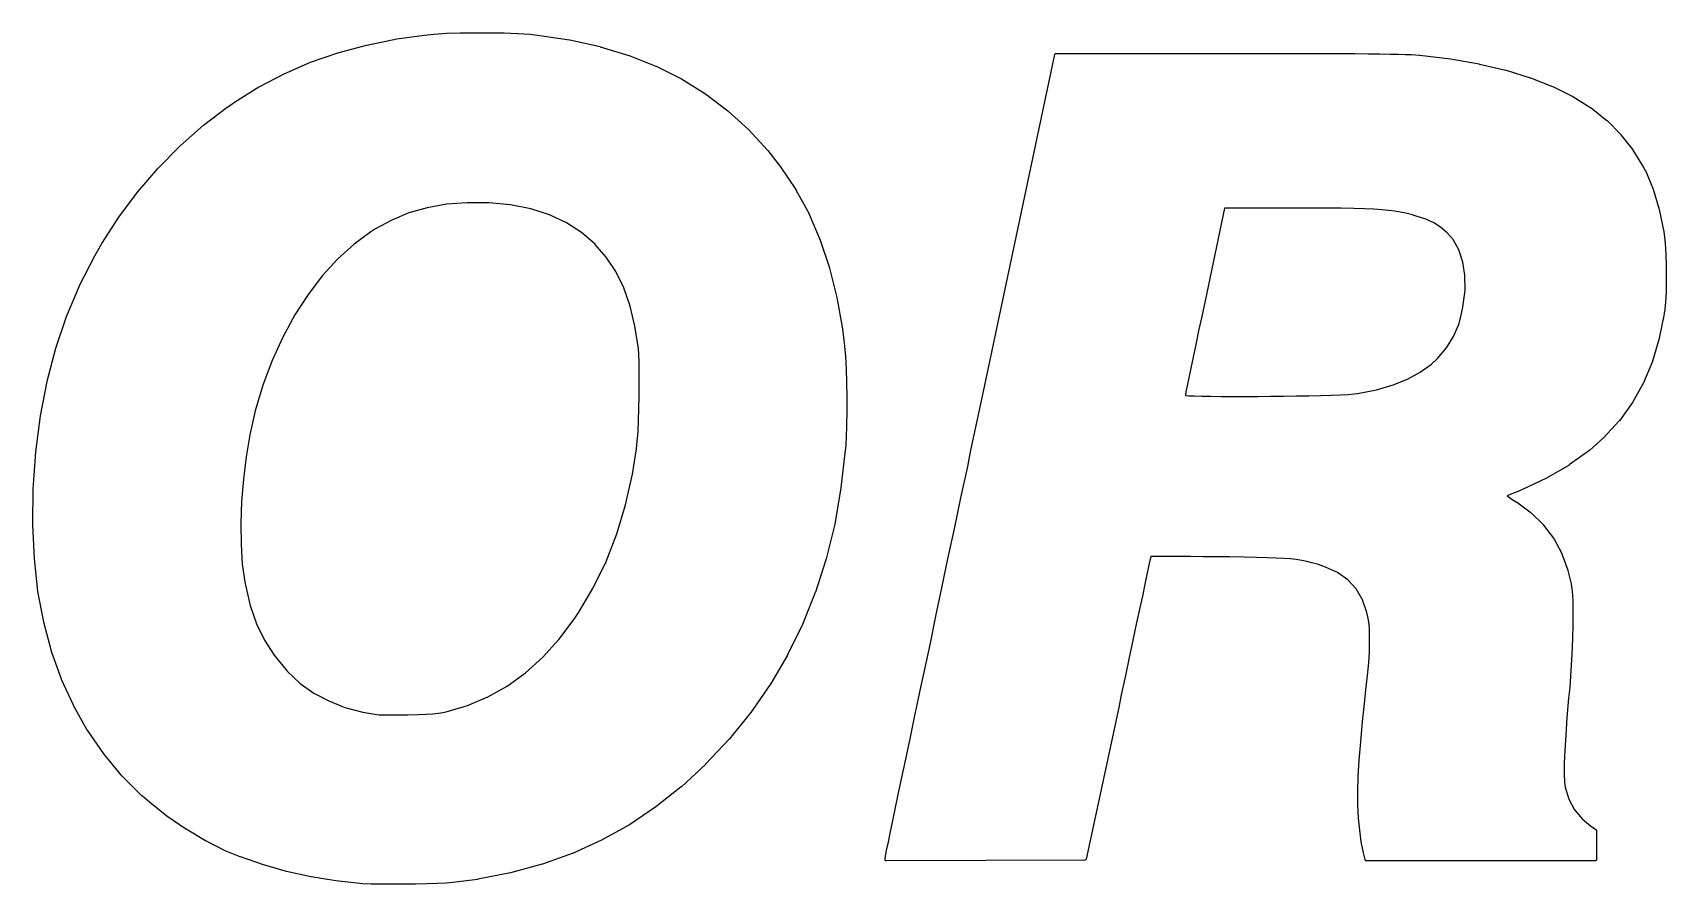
# Model space of a CAD drawing. Extents: x 107.7 to 189.7, y -115.4 to -83.3.
# Drawn here: x 165.52 to 170.81, y -114.18 to -111.42 of the extents above; entities that cross this region are included whole.
import ezdxf

# ---------------------------------------------------------------- set-up
doc = ezdxf.new("R2010")
doc.units = 0
doc.layers.add('BLACK', color=7, linetype='CONTINUOUS')

msp = doc.modelspace()

# ---------------------------------------------------------------- linework, layer by layer
at = {"layer": 'BLACK', "linetype": 'CONTINUOUS'}
for p, q in [((166.605, -111.465), (166.703, -111.445)), ((166.703, -111.445), (166.791, -111.433)), ((166.703, -111.445), (166.703, -111.445)), ((166.703, -111.445), (166.703, -111.445)), ((166.703, -111.445), (166.703, -111.445)), ((166.791, -111.433), (166.824, -111.43)), ((166.791, -111.433), (166.791, -111.433)), ((166.791, -111.433), (166.791, -111.433)), ((166.791, -111.433), (166.791, -111.433)), ((166.824, -111.43), (166.864, -111.427)), ((166.824, -111.43), (166.824, -111.43)), ((166.824, -111.43), (166.824, -111.43)), ((166.824, -111.43), (166.824, -111.43)), ((166.864, -111.427), (166.908, -111.426)), ((166.864, -111.427), (166.864, -111.427)), ((166.864, -111.427), (166.864, -111.427)), ((166.864, -111.427), (166.864, -111.427)), ((166.908, -111.426), (166.955, -111.425)), ((166.908, -111.426), (166.908, -111.426)), ((166.908, -111.426), (166.908, -111.426)), ((166.908, -111.426), (166.908, -111.426)), ((166.955, -111.425), (166.956, -111.425)), ((166.956, -111.425), (166.956, -111.425)), ((166.956, -111.425), (166.956, -111.425)), ((166.956, -111.425), (167.003, -111.425)), ((167.003, -111.425), (167.004, -111.425)), ((167.004, -111.425), (167.004, -111.425)), ((167.004, -111.425), (167.004, -111.425)), ((167.004, -111.425), (167.05, -111.426)), ((167.05, -111.426), (167.05, -111.426)), ((167.05, -111.426), (167.05, -111.426)), ((167.05, -111.426), (167.05, -111.426)), ((167.05, -111.426), (167.094, -111.428)), ((167.094, -111.428), (167.094, -111.428)), ((167.094, -111.428), (167.094, -111.428)), ((167.094, -111.428), (167.095, -111.428)), ((167.095, -111.428), (167.134, -111.43)), ((167.134, -111.43), (167.134, -111.43)), ((167.134, -111.43), (167.134, -111.43)), ((167.134, -111.43), (167.134, -111.43)), ((167.134, -111.43), (167.158, -111.433)), ((167.158, -111.433), (167.158, -111.433)), ((167.158, -111.433), (167.158, -111.433)), ((167.158, -111.433), (167.158, -111.433)), ((167.158, -111.433), (167.262, -111.448)), ((167.262, -111.448), (167.262, -111.448)), ((167.262, -111.448), (167.262, -111.448)), ((167.262, -111.448), (167.263, -111.448)), ((167.263, -111.448), (167.361, -111.47)), ((166.423, -111.521), (166.511, -111.49)), ((166.511, -111.49), (166.511, -111.49)), ((166.511, -111.49), (166.511, -111.49)), ((166.511, -111.49), (166.512, -111.49)), ((166.512, -111.49), (166.604, -111.465)), ((166.604, -111.465), (166.604, -111.465)), ((166.604, -111.465), (166.605, -111.465)), ((166.605, -111.465), (166.605, -111.465)), ((167.361, -111.47), (167.361, -111.47)), ((167.361, -111.47), (167.361, -111.471)), ((167.361, -111.471), (167.361, -111.471)), ((167.361, -111.471), (167.454, -111.499)), ((167.454, -111.499), (167.455, -111.499)), ((167.455, -111.499), (167.455, -111.499)), ((167.455, -111.499), (167.455, -111.499)), ((167.455, -111.499), (167.542, -111.534)), ((168.6, -112.603), (168.834, -111.496)), ((168.834, -111.495), (168.835, -111.494)), ((168.834, -111.496), (168.834, -111.495)), ((168.834, -111.495), (168.834, -111.495)), ((168.834, -111.495), (168.834, -111.495)), ((168.834, -111.495), (168.834, -111.495)), ((168.834, -111.496), (168.834, -111.496)), ((168.834, -111.496), (168.834, -111.496)), ((168.834, -111.496), (168.834, -111.496)), ((168.834, -111.496), (168.834, -111.496)), ((168.834, -111.496), (168.834, -111.496)), ((168.835, -111.494), (168.836, -111.493)), ((168.835, -111.494), (168.835, -111.494)), ((168.835, -111.494), (168.835, -111.494)), ((168.835, -111.494), (168.835, -111.494)), ((168.835, -111.494), (168.835, -111.494)), ((168.836, -111.493), (168.836, -111.493)), ((168.836, -111.493), (168.836, -111.493)), ((168.836, -111.493), (168.836, -111.493)), ((168.836, -111.493), (168.837, -111.493)), ((168.837, -111.493), (168.837, -111.493)), ((168.837, -111.493), (168.837, -111.493)), ((168.837, -111.493), (168.837, -111.493)), ((168.837, -111.493), (168.838, -111.493)), ((168.838, -111.493), (168.838, -111.493)), ((168.838, -111.493), (168.838, -111.493)), ((168.838, -111.493), (168.838, -111.493)), ((168.838, -111.493), (168.839, -111.493)), ((168.839, -111.493), (169.399, -111.493)), ((169.399, -111.493), (169.486, -111.493)), ((169.486, -111.493), (169.486, -111.493)), ((169.486, -111.493), (169.564, -111.493)), ((169.564, -111.493), (169.565, -111.493)), ((169.565, -111.493), (169.635, -111.493)), ((169.635, -111.493), (169.635, -111.493)), ((169.635, -111.493), (169.699, -111.493)), ((169.699, -111.493), (169.699, -111.493)), ((169.699, -111.493), (169.755, -111.493)), ((169.755, -111.493), (169.756, -111.493)), ((169.756, -111.493), (169.805, -111.493)), ((169.805, -111.493), (169.806, -111.493)), ((169.806, -111.493), (169.849, -111.494)), ((169.849, -111.494), (169.849, -111.494)), ((169.849, -111.494), (169.887, -111.494)), ((169.887, -111.494), (169.887, -111.494)), ((169.887, -111.494), (169.92, -111.495)), ((169.92, -111.495), (169.92, -111.495)), ((169.92, -111.495), (169.92, -111.495)), ((169.92, -111.495), (169.947, -111.495)), ((169.947, -111.495), (169.947, -111.495)), ((169.947, -111.495), (169.947, -111.495)), ((169.947, -111.495), (169.97, -111.496)), ((169.97, -111.496), (169.97, -111.496)), ((169.97, -111.496), (169.97, -111.496)), ((169.97, -111.496), (169.989, -111.496)), ((169.989, -111.496), (169.989, -111.496)), ((169.989, -111.496), (169.989, -111.496)), ((169.989, -111.496), (170.003, -111.497)), ((170.003, -111.497), (170.003, -111.497)), ((170.003, -111.497), (170.003, -111.497)), ((170.003, -111.497), (170.003, -111.497)), ((170.003, -111.497), (170.014, -111.498)), ((170.014, -111.498), (170.014, -111.498)), ((170.014, -111.498), (170.014, -111.498)), ((170.014, -111.498), (170.014, -111.498)), ((170.014, -111.498), (170.015, -111.498)), ((170.015, -111.498), (170.015, -111.498)), ((170.015, -111.498), (170.015, -111.498)), ((170.015, -111.498), (170.016, -111.498)), ((170.016, -111.498), (170.116, -111.51)), ((166.338, -111.558), (166.423, -111.521)), ((166.423, -111.521), (166.423, -111.521)), ((166.423, -111.521), (166.423, -111.521)), ((166.423, -111.521), (166.423, -111.521)), ((167.542, -111.534), (167.543, -111.534)), ((167.543, -111.534), (167.543, -111.534)), ((167.543, -111.534), (167.543, -111.534)), ((167.543, -111.534), (167.625, -111.575)), ((170.116, -111.51), (170.116, -111.51)), ((170.116, -111.51), (170.116, -111.51)), ((170.116, -111.51), (170.116, -111.51)), ((170.116, -111.51), (170.209, -111.526)), ((170.209, -111.526), (170.209, -111.527)), ((170.209, -111.527), (170.209, -111.527)), ((170.209, -111.527), (170.21, -111.527)), ((170.21, -111.527), (170.295, -111.547)), ((170.295, -111.547), (170.295, -111.547)), ((170.295, -111.547), (170.296, -111.547)), ((170.296, -111.547), (170.296, -111.547)), ((170.296, -111.547), (170.374, -111.571)), ((166.177, -111.65), (166.256, -111.601)), ((166.256, -111.601), (166.256, -111.601)), ((166.256, -111.601), (166.256, -111.601)), ((166.256, -111.601), (166.257, -111.601)), ((166.257, -111.601), (166.338, -111.558)), ((166.338, -111.558), (166.338, -111.558)), ((166.338, -111.558), (166.338, -111.558)), ((166.338, -111.558), (166.338, -111.558)), ((167.625, -111.575), (167.625, -111.575)), ((167.625, -111.575), (167.625, -111.575)), ((167.625, -111.575), (167.625, -111.575)), ((167.625, -111.575), (167.703, -111.623)), ((170.374, -111.571), (170.374, -111.571)), ((170.374, -111.571), (170.375, -111.571)), ((170.375, -111.571), (170.375, -111.571)), ((170.375, -111.571), (170.446, -111.599)), ((170.446, -111.599), (170.446, -111.599)), ((170.446, -111.599), (170.447, -111.599)), ((170.447, -111.599), (170.447, -111.599)), ((170.447, -111.599), (170.512, -111.632)), ((166.154, -111.666), (166.177, -111.65)), ((166.177, -111.65), (166.177, -111.65)), ((166.177, -111.65), (166.177, -111.65)), ((166.177, -111.65), (166.177, -111.65)), ((167.703, -111.623), (167.703, -111.623)), ((167.703, -111.623), (167.703, -111.623)), ((167.703, -111.623), (167.703, -111.623)), ((167.703, -111.623), (167.775, -111.678)), ((170.512, -111.632), (170.512, -111.632)), ((170.512, -111.632), (170.512, -111.632)), ((170.512, -111.632), (170.512, -111.632)), ((170.512, -111.632), (170.57, -111.668)), ((166.076, -111.725), (166.153, -111.666)), ((166.153, -111.666), (166.153, -111.666)), ((166.153, -111.666), (166.154, -111.666)), ((166.154, -111.666), (166.154, -111.666)), ((167.775, -111.678), (167.775, -111.678)), ((167.775, -111.678), (167.775, -111.678)), ((167.775, -111.678), (167.775, -111.678)), ((167.775, -111.678), (167.842, -111.739)), ((170.57, -111.668), (170.57, -111.668)), ((170.57, -111.668), (170.57, -111.668)), ((170.57, -111.668), (170.571, -111.669)), ((170.571, -111.669), (170.622, -111.709)), ((170.622, -111.709), (170.622, -111.71)), ((170.622, -111.71), (170.622, -111.71)), ((170.622, -111.71), (170.623, -111.71)), ((170.623, -111.71), (170.668, -111.755)), ((166.001, -111.792), (166.076, -111.725)), ((166.076, -111.725), (166.076, -111.725)), ((166.076, -111.725), (166.076, -111.725)), ((166.076, -111.725), (166.076, -111.725)), ((167.842, -111.739), (167.842, -111.739)), ((167.842, -111.739), (167.842, -111.739)), ((167.842, -111.739), (167.842, -111.739)), ((167.842, -111.739), (167.904, -111.807)), ((170.668, -111.755), (170.668, -111.755)), ((170.668, -111.755), (170.668, -111.755)), ((170.668, -111.755), (170.668, -111.756)), ((170.668, -111.756), (170.707, -111.805)), ((165.93, -111.864), (166.001, -111.792)), ((166.001, -111.792), (166.001, -111.792)), ((166.001, -111.792), (166.001, -111.792)), ((166.001, -111.792), (166.001, -111.792)), ((167.904, -111.807), (167.904, -111.807)), ((167.904, -111.807), (167.904, -111.807)), ((167.904, -111.807), (167.904, -111.807)), ((167.904, -111.807), (167.946, -111.86)), ((170.707, -111.805), (170.707, -111.805)), ((170.707, -111.805), (170.707, -111.805)), ((170.707, -111.805), (170.707, -111.806)), ((170.707, -111.806), (170.74, -111.86)), ((165.863, -111.942), (165.929, -111.864)), ((165.929, -111.864), (165.929, -111.864)), ((165.929, -111.864), (165.93, -111.864)), ((165.93, -111.864), (165.93, -111.864)), ((167.946, -111.86), (167.946, -111.86)), ((167.946, -111.86), (167.946, -111.86)), ((167.946, -111.86), (167.946, -111.86)), ((167.946, -111.86), (167.995, -111.933)), ((170.74, -111.86), (170.74, -111.86)), ((170.74, -111.86), (170.74, -111.86)), ((170.74, -111.86), (170.74, -111.86)), ((170.74, -111.86), (170.746, -111.872)), ((170.746, -111.872), (170.747, -111.872)), ((170.747, -111.872), (170.747, -111.872)), ((170.747, -111.872), (170.747, -111.872)), ((170.747, -111.872), (170.772, -111.932)), ((165.802, -112.023), (165.863, -111.942)), ((165.863, -111.942), (165.863, -111.942)), ((165.863, -111.942), (165.863, -111.942)), ((165.863, -111.942), (165.863, -111.942)), ((166.931, -111.976), (166.863, -111.981)), ((167.001, -111.976), (166.931, -111.976)), ((167.071, -111.983), (167.001, -111.976)), ((167.995, -111.933), (167.995, -111.933)), ((167.995, -111.933), (167.995, -111.934)), ((167.995, -111.934), (167.995, -111.934)), ((167.995, -111.934), (168.038, -112.012)), ((170.772, -111.932), (170.772, -111.932)), ((170.772, -111.932), (170.772, -111.932)), ((170.772, -111.932), (170.772, -111.932)), ((170.772, -111.932), (170.792, -111.998)), ((165.747, -112.108), (165.802, -112.023)), ((165.802, -112.023), (165.802, -112.023)), ((165.802, -112.023), (165.802, -112.023)), ((165.802, -112.023), (165.802, -112.023)), ((166.742, -112.009), (166.686, -112.032)), ((166.801, -111.992), (166.742, -112.009)), ((166.863, -111.981), (166.801, -111.992)), ((167.137, -111.996), (167.071, -111.983)), ((167.197, -112.015), (167.137, -111.996)), ((167.252, -112.041), (167.197, -112.015)), ((168.038, -112.012), (168.038, -112.012)), ((168.038, -112.012), (168.038, -112.013)), ((168.038, -112.013), (168.038, -112.013)), ((168.038, -112.013), (168.074, -112.097)), ((169.384, -111.994), (169.321, -112.294)), ((169.623, -111.994), (169.384, -111.994)), ((169.623, -111.994), (169.623, -111.994)), ((169.662, -111.994), (169.623, -111.994)), ((169.716, -111.994), (169.662, -111.994)), ((169.662, -111.994), (169.662, -111.994)), ((169.762, -111.994), (169.716, -111.994)), ((169.716, -111.994), (169.716, -111.994)), ((169.803, -111.995), (169.762, -111.994)), ((169.762, -111.994), (169.762, -111.994)), ((169.837, -111.996), (169.803, -111.995)), ((169.867, -111.997), (169.837, -111.996)), ((169.893, -111.999), (169.867, -111.997)), ((169.915, -112.001), (169.893, -111.999)), ((169.935, -112.003), (169.915, -112.001)), ((169.953, -112.006), (169.935, -112.003)), ((169.971, -112.01), (169.953, -112.006)), ((169.988, -112.014), (169.971, -112.01)), ((170.005, -112.019), (169.988, -112.014)), ((170.036, -112.029), (170.005, -112.019)), ((170.062, -112.041), (170.036, -112.029)), ((170.792, -111.998), (170.792, -111.998)), ((170.792, -111.998), (170.792, -111.998)), ((170.792, -111.998), (170.792, -111.998)), ((170.792, -111.998), (170.807, -112.07)), ((166.618, -112.07), (166.564, -112.11)), ((166.631, -112.062), (166.618, -112.07)), ((166.686, -112.032), (166.631, -112.062)), ((167.301, -112.072), (167.252, -112.041)), ((167.345, -112.11), (167.301, -112.072)), ((170.084, -112.055), (170.062, -112.041)), ((170.105, -112.073), (170.084, -112.055)), ((170.124, -112.095), (170.105, -112.073)), ((170.807, -112.07), (170.807, -112.07)), ((170.807, -112.07), (170.807, -112.07)), ((170.807, -112.07), (170.807, -112.07)), ((170.807, -112.07), (170.808, -112.078)), ((170.808, -112.078), (170.808, -112.078)), ((170.808, -112.078), (170.808, -112.078)), ((170.808, -112.078), (170.808, -112.078)), ((170.808, -112.078), (170.811, -112.107)), ((165.724, -112.148), (165.747, -112.108)), ((165.747, -112.108), (165.747, -112.108)), ((165.747, -112.108), (165.747, -112.108)), ((165.747, -112.108), (165.747, -112.108)), ((166.564, -112.11), (166.511, -112.158)), ((167.345, -112.111), (167.345, -112.11)), ((167.381, -112.152), (167.345, -112.111)), ((168.074, -112.097), (168.074, -112.097)), ((168.074, -112.097), (168.074, -112.097)), ((168.074, -112.097), (168.074, -112.097)), ((168.074, -112.097), (168.104, -112.187)), ((170.143, -112.129), (170.124, -112.095)), ((170.156, -112.168), (170.143, -112.129)), ((170.811, -112.107), (170.811, -112.107)), ((170.811, -112.107), (170.811, -112.107)), ((170.811, -112.107), (170.811, -112.108)), ((170.811, -112.108), (170.813, -112.143)), ((165.675, -112.244), (165.724, -112.148)), ((165.724, -112.148), (165.724, -112.148)), ((165.724, -112.148), (165.724, -112.148)), ((165.724, -112.148), (165.724, -112.148)), ((166.511, -112.158), (166.462, -112.212)), ((167.412, -112.199), (167.381, -112.152)), ((168.104, -112.187), (168.104, -112.187)), ((168.104, -112.187), (168.104, -112.188)), ((168.104, -112.188), (168.104, -112.188)), ((168.104, -112.188), (168.128, -112.283)), ((170.162, -112.211), (170.156, -112.168)), ((170.813, -112.143), (170.813, -112.143)), ((170.813, -112.143), (170.813, -112.143)), ((170.813, -112.143), (170.813, -112.143)), ((170.813, -112.143), (170.814, -112.182)), ((170.814, -112.182), (170.814, -112.182)), ((170.814, -112.182), (170.814, -112.182)), ((170.814, -112.182), (170.814, -112.182)), ((170.814, -112.182), (170.815, -112.223)), ((166.462, -112.212), (166.415, -112.273)), ((167.438, -112.252), (167.412, -112.199)), ((170.163, -112.259), (170.162, -112.211)), ((170.815, -112.223), (170.814, -112.262)), ((170.815, -112.223), (170.815, -112.223)), ((170.815, -112.223), (170.815, -112.223)), ((170.815, -112.223), (170.815, -112.223)), ((165.633, -112.344), (165.675, -112.245)), ((165.675, -112.245), (165.675, -112.244)), ((165.675, -112.244), (165.675, -112.244)), ((165.675, -112.244), (165.675, -112.244)), ((166.415, -112.273), (166.372, -112.339)), ((167.458, -112.311), (167.438, -112.252)), ((168.128, -112.283), (168.128, -112.283)), ((168.128, -112.283), (168.128, -112.283)), ((168.128, -112.283), (168.128, -112.283)), ((168.128, -112.283), (168.146, -112.384)), ((169.321, -112.294), (169.31, -112.344)), ((169.321, -112.294), (169.321, -112.294)), ((170.155, -112.321), (170.162, -112.268)), ((170.162, -112.268), (170.163, -112.259)), ((170.814, -112.263), (170.812, -112.299)), ((170.814, -112.262), (170.814, -112.262)), ((170.814, -112.262), (170.814, -112.263)), ((170.814, -112.263), (170.814, -112.263)), ((165.598, -112.447), (165.633, -112.344)), ((165.633, -112.344), (165.633, -112.344)), ((165.633, -112.344), (165.633, -112.344)), ((165.633, -112.344), (165.633, -112.344)), ((166.372, -112.339), (166.333, -112.411)), ((167.474, -112.376), (167.458, -112.311)), ((169.31, -112.344), (169.3, -112.391)), ((169.31, -112.344), (169.31, -112.344)), ((170.144, -112.367), (170.155, -112.321)), ((170.808, -112.336), (170.792, -112.415)), ((170.809, -112.33), (170.808, -112.33)), ((170.808, -112.33), (170.808, -112.33)), ((170.808, -112.33), (170.808, -112.33)), ((170.808, -112.33), (170.808, -112.336)), ((170.808, -112.336), (170.808, -112.336)), ((170.808, -112.336), (170.808, -112.336)), ((170.808, -112.336), (170.808, -112.336)), ((170.812, -112.299), (170.809, -112.33)), ((170.812, -112.299), (170.812, -112.299)), ((170.812, -112.299), (170.812, -112.299)), ((170.812, -112.299), (170.812, -112.299)), ((167.485, -112.448), (167.474, -112.376)), ((168.146, -112.384), (168.146, -112.384)), ((168.146, -112.384), (168.146, -112.384)), ((168.146, -112.384), (168.146, -112.384)), ((168.146, -112.384), (168.153, -112.441)), ((169.3, -112.391), (169.291, -112.435)), ((169.3, -112.391), (169.3, -112.391)), ((170.126, -112.409), (170.144, -112.367)), ((165.57, -112.554), (165.598, -112.447)), ((165.598, -112.447), (165.598, -112.447)), ((165.598, -112.447), (165.598, -112.447)), ((165.598, -112.447), (165.598, -112.447)), ((166.333, -112.411), (166.299, -112.487)), ((167.487, -112.466), (167.485, -112.448)), ((168.153, -112.441), (168.153, -112.441)), ((168.153, -112.441), (168.153, -112.441)), ((168.153, -112.441), (168.153, -112.441)), ((168.153, -112.441), (168.156, -112.474)), ((169.291, -112.435), (169.282, -112.476)), ((169.291, -112.435), (169.291, -112.435)), ((170.074, -112.481), (170.103, -112.446)), ((170.103, -112.446), (170.126, -112.409)), ((170.792, -112.416), (170.77, -112.489)), ((170.792, -112.415), (170.792, -112.415)), ((170.792, -112.415), (170.792, -112.415)), ((170.792, -112.415), (170.792, -112.416)), ((166.299, -112.487), (166.269, -112.567)), ((167.488, -112.494), (167.487, -112.466)), ((167.488, -112.527), (167.488, -112.494)), ((168.156, -112.474), (168.156, -112.474)), ((168.156, -112.474), (168.156, -112.474)), ((168.156, -112.474), (168.156, -112.475)), ((168.156, -112.475), (168.158, -112.514)), ((169.282, -112.476), (169.275, -112.512)), ((169.282, -112.476), (169.282, -112.476)), ((170.018, -112.525), (170.054, -112.499)), ((170.054, -112.499), (170.074, -112.481)), ((170.77, -112.49), (170.741, -112.559)), ((170.77, -112.489), (170.77, -112.49)), ((170.77, -112.49), (170.77, -112.49)), ((170.77, -112.49), (170.77, -112.49)), ((165.548, -112.666), (165.57, -112.555)), ((165.57, -112.555), (165.57, -112.554)), ((165.57, -112.555), (165.57, -112.555)), ((165.57, -112.555), (165.57, -112.555)), ((167.488, -112.564), (167.488, -112.527)), ((168.158, -112.514), (168.158, -112.514)), ((168.158, -112.514), (168.158, -112.514)), ((168.158, -112.514), (168.158, -112.514)), ((168.158, -112.514), (168.159, -112.558)), ((168.159, -112.558), (168.159, -112.558)), ((168.159, -112.558), (168.159, -112.558)), ((168.159, -112.558), (168.16, -112.605)), ((169.268, -112.543), (169.263, -112.569)), ((169.275, -112.512), (169.268, -112.543)), ((169.268, -112.543), (169.268, -112.543)), ((169.268, -112.543), (169.268, -112.543)), ((169.275, -112.512), (169.275, -112.512)), ((169.93, -112.566), (169.977, -112.548)), ((169.977, -112.548), (170.018, -112.525)), ((170.741, -112.559), (170.705, -112.623)), ((170.741, -112.559), (170.741, -112.559)), ((170.741, -112.559), (170.741, -112.559)), ((170.741, -112.559), (170.741, -112.559)), ((166.269, -112.567), (166.244, -112.65)), ((167.487, -112.643), (167.488, -112.604)), ((167.488, -112.604), (167.488, -112.564)), ((167.488, -112.564), (167.488, -112.564)), ((168.16, -112.605), (168.16, -112.605)), ((168.16, -112.605), (168.16, -112.605)), ((168.16, -112.605), (168.16, -112.651)), ((168.561, -112.783), (168.6, -112.603)), ((168.6, -112.603), (168.6, -112.603)), ((169.259, -112.588), (169.257, -112.6)), ((169.257, -112.6), (169.257, -112.6)), ((169.257, -112.6), (169.267, -112.601)), ((169.263, -112.569), (169.259, -112.588)), ((169.259, -112.588), (169.259, -112.588)), ((169.263, -112.569), (169.263, -112.569)), ((169.267, -112.601), (169.285, -112.602)), ((169.285, -112.602), (169.31, -112.603)), ((169.31, -112.603), (169.339, -112.603)), ((169.339, -112.603), (169.339, -112.603)), ((169.339, -112.603), (169.373, -112.604)), ((169.373, -112.604), (169.373, -112.604)), ((169.373, -112.604), (169.41, -112.604)), ((169.41, -112.604), (169.45, -112.604)), ((169.45, -112.604), (169.491, -112.604)), ((169.491, -112.604), (169.533, -112.603)), ((169.491, -112.604), (169.491, -112.604)), ((169.533, -112.603), (169.533, -112.603)), ((169.533, -112.603), (169.576, -112.603)), ((169.576, -112.603), (169.617, -112.602)), ((169.576, -112.603), (169.576, -112.603)), ((169.617, -112.602), (169.657, -112.601)), ((169.617, -112.602), (169.617, -112.602)), ((169.657, -112.601), (169.695, -112.6)), ((169.657, -112.601), (169.657, -112.601)), ((169.695, -112.6), (169.729, -112.599)), ((169.695, -112.6), (169.695, -112.6)), ((169.729, -112.599), (169.759, -112.598)), ((169.729, -112.599), (169.729, -112.599)), ((169.759, -112.598), (169.784, -112.597)), ((169.784, -112.597), (169.803, -112.595)), ((169.803, -112.595), (169.815, -112.594)), ((169.815, -112.594), (169.876, -112.582)), ((169.876, -112.582), (169.93, -112.566)), ((165.533, -112.783), (165.548, -112.666)), ((165.548, -112.666), (165.548, -112.666)), ((165.548, -112.666), (165.548, -112.666)), ((165.548, -112.666), (165.548, -112.666)), ((166.242, -112.66), (166.227, -112.728)), ((166.244, -112.65), (166.242, -112.66)), ((167.485, -112.682), (167.487, -112.643)), ((167.487, -112.643), (167.487, -112.643)), ((168.16, -112.652), (168.159, -112.697)), ((168.16, -112.651), (168.16, -112.652)), ((168.16, -112.652), (168.16, -112.652)), ((170.705, -112.623), (170.663, -112.682)), ((170.705, -112.623), (170.705, -112.623)), ((170.705, -112.623), (170.705, -112.623)), ((170.705, -112.623), (170.705, -112.623)), ((167.481, -112.748), (167.484, -112.717)), ((167.484, -112.717), (167.485, -112.682)), ((167.485, -112.682), (167.485, -112.682)), ((168.159, -112.697), (168.158, -112.738)), ((168.159, -112.697), (168.159, -112.697)), ((168.159, -112.697), (168.159, -112.697)), ((168.159, -112.697), (168.159, -112.697)), ((170.662, -112.682), (170.613, -112.736)), ((170.663, -112.682), (170.662, -112.682)), ((170.662, -112.682), (170.662, -112.682)), ((170.663, -112.682), (170.663, -112.682)), ((166.227, -112.728), (166.215, -112.799)), ((167.479, -112.773), (167.481, -112.748)), ((168.158, -112.738), (168.156, -112.774)), ((168.158, -112.738), (168.158, -112.738)), ((168.158, -112.738), (168.158, -112.738)), ((168.158, -112.738), (168.158, -112.738)), ((170.613, -112.736), (170.567, -112.777)), ((170.613, -112.736), (170.613, -112.736)), ((170.613, -112.736), (170.613, -112.736)), ((170.613, -112.736), (170.613, -112.736)), ((165.525, -112.904), (165.533, -112.783)), ((165.533, -112.783), (165.533, -112.783)), ((165.533, -112.783), (165.533, -112.783)), ((165.533, -112.783), (165.533, -112.783)), ((166.215, -112.799), (166.206, -112.871)), ((167.466, -112.855), (167.479, -112.773)), ((168.155, -112.777), (168.141, -112.899)), ((168.156, -112.774), (168.155, -112.776)), ((168.155, -112.776), (168.155, -112.776)), ((168.155, -112.776), (168.155, -112.777)), ((168.155, -112.777), (168.155, -112.777)), ((168.156, -112.774), (168.156, -112.774)), ((168.156, -112.774), (168.156, -112.774)), ((168.156, -112.774), (168.156, -112.774)), ((168.552, -112.83), (168.561, -112.783)), ((170.567, -112.777), (170.5, -112.825)), ((170.5, -112.825), (170.5, -112.825)), ((170.5, -112.825), (170.5, -112.825)), ((170.5, -112.825), (170.5, -112.826)), ((170.567, -112.777), (170.567, -112.777)), ((170.567, -112.777), (170.567, -112.777)), ((170.567, -112.777), (170.567, -112.777)), ((166.206, -112.871), (166.2, -112.944)), ((167.443, -112.955), (167.466, -112.855)), ((168.53, -112.932), (168.552, -112.83)), ((168.552, -112.83), (168.552, -112.83)), ((170.427, -112.868), (170.349, -112.905)), ((170.5, -112.826), (170.427, -112.868)), ((170.427, -112.868), (170.427, -112.868)), ((170.427, -112.868), (170.427, -112.868)), ((170.427, -112.868), (170.427, -112.868)), ((165.524, -113.015), (165.525, -112.904)), ((165.525, -112.904), (165.525, -112.904)), ((165.525, -112.904), (165.525, -112.904)), ((165.525, -112.904), (165.525, -112.904)), ((168.141, -112.899), (168.121, -113.017)), ((168.141, -112.899), (168.141, -112.899)), ((168.141, -112.899), (168.141, -112.899)), ((168.141, -112.899), (168.141, -112.899)), ((170.302, -112.924), (170.299, -112.925)), ((170.299, -112.925), (170.303, -112.928)), ((170.315, -112.919), (170.302, -112.924)), ((170.303, -112.928), (170.316, -112.937)), ((170.332, -112.912), (170.315, -112.919)), ((170.315, -112.919), (170.315, -112.919)), ((170.315, -112.919), (170.315, -112.919)), ((170.349, -112.905), (170.332, -112.912)), ((170.332, -112.912), (170.332, -112.912)), ((170.349, -112.905), (170.349, -112.905)), ((170.349, -112.905), (170.349, -112.905)), ((170.349, -112.905), (170.349, -112.905)), ((166.2, -112.944), (166.197, -113.015)), ((167.415, -113.049), (167.443, -112.955)), ((168.509, -113.032), (168.53, -112.932)), ((168.53, -112.932), (168.53, -112.932)), ((170.316, -112.937), (170.329, -112.945)), ((170.329, -112.945), (170.329, -112.945)), ((170.329, -112.945), (170.329, -112.945)), ((170.329, -112.945), (170.33, -112.945)), ((170.33, -112.945), (170.377, -112.98)), ((170.377, -112.98), (170.377, -112.98)), ((170.377, -112.98), (170.377, -112.98)), ((170.377, -112.98), (170.377, -112.98)), ((170.377, -112.98), (170.417, -113.019)), ((165.523, -113.019), (165.524, -113.015)), ((165.529, -113.129), (165.523, -113.019)), ((165.523, -113.019), (165.523, -113.019)), ((165.523, -113.019), (165.524, -113.019)), ((165.524, -113.019), (165.523, -113.019)), ((165.524, -113.015), (165.524, -113.015)), ((165.524, -113.015), (165.524, -113.015)), ((166.197, -113.015), (166.198, -113.083)), ((168.121, -113.017), (168.093, -113.13)), ((168.121, -113.017), (168.121, -113.017)), ((168.121, -113.017), (168.121, -113.017)), ((168.121, -113.017), (168.121, -113.017)), ((168.488, -113.129), (168.509, -113.032)), ((168.509, -113.032), (168.509, -113.032)), ((170.417, -113.019), (170.417, -113.019)), ((170.417, -113.019), (170.417, -113.02)), ((170.417, -113.02), (170.417, -113.02)), ((170.417, -113.02), (170.45, -113.063)), ((166.198, -113.083), (166.202, -113.147)), ((167.381, -113.138), (167.415, -113.049)), ((170.45, -113.063), (170.45, -113.063)), ((170.45, -113.063), (170.45, -113.064)), ((170.45, -113.064), (170.451, -113.064)), ((170.451, -113.064), (170.476, -113.112)), ((165.54, -113.234), (165.529, -113.129)), ((165.529, -113.129), (165.529, -113.129)), ((165.529, -113.129), (165.529, -113.129)), ((165.529, -113.129), (165.529, -113.129)), ((167.339, -113.223), (167.381, -113.138)), ((168.093, -113.13), (168.059, -113.238)), ((168.093, -113.13), (168.093, -113.13)), ((168.093, -113.13), (168.093, -113.13)), ((168.093, -113.13), (168.093, -113.13)), ((168.468, -113.224), (168.488, -113.129)), ((168.488, -113.129), (168.488, -113.129)), ((169.142, -113.135), (169.138, -113.154)), ((169.145, -113.123), (169.142, -113.135)), ((169.142, -113.135), (169.142, -113.135)), ((169.142, -113.135), (169.142, -113.135)), ((169.147, -113.122), (169.145, -113.122)), ((169.145, -113.122), (169.145, -113.123)), ((169.145, -113.123), (169.145, -113.123)), ((169.161, -113.122), (169.147, -113.122)), ((169.181, -113.122), (169.161, -113.122)), ((169.161, -113.122), (169.161, -113.122)), ((169.208, -113.122), (169.181, -113.122)), ((169.239, -113.122), (169.208, -113.122)), ((169.208, -113.122), (169.208, -113.122)), ((169.275, -113.122), (169.239, -113.122)), ((169.239, -113.122), (169.239, -113.122)), ((169.314, -113.123), (169.275, -113.122)), ((169.275, -113.122), (169.275, -113.122)), ((169.356, -113.123), (169.314, -113.123)), ((169.314, -113.123), (169.314, -113.123)), ((169.4, -113.123), (169.356, -113.123)), ((169.356, -113.123), (169.356, -113.123)), ((169.447, -113.124), (169.4, -113.123)), ((169.4, -113.123), (169.4, -113.123)), ((169.487, -113.125), (169.447, -113.124)), ((169.447, -113.124), (169.447, -113.124)), ((169.522, -113.126), (169.487, -113.125)), ((169.551, -113.127), (169.522, -113.126)), ((169.576, -113.128), (169.551, -113.127)), ((169.597, -113.13), (169.576, -113.128)), ((169.616, -113.132), (169.597, -113.13)), ((169.634, -113.135), (169.616, -113.132)), ((169.65, -113.138), (169.634, -113.135)), ((169.667, -113.143), (169.65, -113.138)), ((170.476, -113.112), (170.477, -113.112)), ((170.477, -113.112), (170.477, -113.112)), ((170.477, -113.112), (170.477, -113.113)), ((170.477, -113.113), (170.496, -113.166)), ((166.202, -113.147), (166.21, -113.204)), ((169.132, -113.18), (169.126, -113.212)), ((169.138, -113.154), (169.132, -113.18)), ((169.132, -113.18), (169.132, -113.18)), ((169.138, -113.154), (169.138, -113.154)), ((169.685, -113.147), (169.667, -113.143)), ((169.711, -113.156), (169.685, -113.147)), ((169.75, -113.174), (169.711, -113.156)), ((169.783, -113.198), (169.75, -113.174)), ((170.496, -113.166), (170.496, -113.166)), ((170.496, -113.166), (170.496, -113.167)), ((170.496, -113.167), (170.496, -113.167)), ((170.496, -113.167), (170.507, -113.211)), ((165.54, -113.235), (165.54, -113.234)), ((165.54, -113.234), (165.54, -113.234)), ((165.54, -113.234), (165.54, -113.234)), ((165.559, -113.334), (165.54, -113.235)), ((166.21, -113.204), (166.212, -113.215)), ((166.212, -113.215), (166.228, -113.281)), ((167.292, -113.302), (167.339, -113.223)), ((168.058, -113.239), (168.017, -113.342)), ((168.059, -113.238), (168.058, -113.239)), ((168.059, -113.238), (168.059, -113.238)), ((168.059, -113.238), (168.059, -113.238)), ((168.449, -113.315), (168.468, -113.224)), ((169.126, -113.212), (169.118, -113.25)), ((169.126, -113.212), (169.126, -113.212)), ((169.81, -113.227), (169.783, -113.198)), ((169.831, -113.262), (169.81, -113.227)), ((170.507, -113.211), (170.507, -113.211)), ((170.507, -113.211), (170.507, -113.211)), ((170.507, -113.211), (170.507, -113.212)), ((170.507, -113.212), (170.51, -113.234)), ((170.51, -113.234), (170.51, -113.234)), ((170.51, -113.234), (170.51, -113.234)), ((170.51, -113.234), (170.51, -113.234)), ((170.51, -113.234), (170.512, -113.264)), ((166.228, -113.281), (166.248, -113.34)), ((169.108, -113.293), (169.098, -113.341)), ((169.118, -113.25), (169.108, -113.293)), ((169.108, -113.293), (169.108, -113.293)), ((169.118, -113.25), (169.118, -113.25)), ((169.118, -113.25), (169.118, -113.25)), ((169.845, -113.303), (169.831, -113.262)), ((170.512, -113.264), (170.512, -113.264)), ((170.512, -113.264), (170.512, -113.264)), ((170.512, -113.264), (170.512, -113.264)), ((170.512, -113.264), (170.512, -113.3)), ((170.512, -113.3), (170.512, -113.3)), ((170.512, -113.3), (170.512, -113.3)), ((170.512, -113.3), (170.512, -113.3)), ((170.512, -113.3), (170.512, -113.342)), ((165.559, -113.335), (165.559, -113.334)), ((165.559, -113.334), (165.559, -113.334)), ((165.559, -113.334), (165.559, -113.334)), ((165.584, -113.429), (165.559, -113.335)), ((166.248, -113.34), (166.274, -113.393)), ((167.227, -113.391), (167.277, -113.325)), ((167.277, -113.325), (167.292, -113.302)), ((168.017, -113.342), (167.968, -113.441)), ((168.017, -113.342), (168.017, -113.342)), ((168.017, -113.342), (168.017, -113.342)), ((168.017, -113.342), (168.017, -113.342)), ((168.431, -113.403), (168.449, -113.315)), ((168.449, -113.315), (168.449, -113.315)), ((168.449, -113.315), (168.449, -113.315)), ((169.098, -113.341), (169.087, -113.393)), ((169.098, -113.341), (169.098, -113.341)), ((169.848, -113.317), (169.845, -113.303)), ((169.851, -113.334), (169.848, -113.317)), ((169.853, -113.354), (169.851, -113.334)), ((169.854, -113.376), (169.853, -113.354)), ((170.512, -113.342), (170.511, -113.388)), ((170.512, -113.342), (170.512, -113.342)), ((170.512, -113.342), (170.512, -113.342)), ((170.512, -113.342), (170.512, -113.342)), ((166.274, -113.393), (166.305, -113.442)), ((167.174, -113.449), (167.227, -113.391)), ((168.413, -113.487), (168.431, -113.403)), ((168.431, -113.403), (168.431, -113.403)), ((168.431, -113.403), (168.431, -113.403)), ((169.087, -113.394), (169.075, -113.449)), ((169.087, -113.393), (169.087, -113.394)), ((169.087, -113.394), (169.087, -113.394)), ((169.853, -113.431), (169.854, -113.401)), ((169.854, -113.401), (169.854, -113.376)), ((170.511, -113.388), (170.509, -113.438)), ((170.511, -113.388), (170.511, -113.388)), ((170.511, -113.388), (170.511, -113.388)), ((170.511, -113.388), (170.511, -113.388)), ((165.584, -113.43), (165.584, -113.429)), ((165.584, -113.429), (165.584, -113.429)), ((165.584, -113.429), (165.584, -113.429)), ((165.616, -113.519), (165.584, -113.43)), ((166.305, -113.442), (166.343, -113.488)), ((167.119, -113.499), (167.174, -113.449)), ((167.968, -113.442), (167.913, -113.536)), ((167.968, -113.441), (167.968, -113.441)), ((167.968, -113.441), (167.968, -113.442)), ((167.968, -113.442), (167.968, -113.442)), ((169.075, -113.449), (169.063, -113.508)), ((169.851, -113.466), (169.853, -113.431)), ((170.509, -113.438), (170.506, -113.491)), ((170.509, -113.438), (170.509, -113.438)), ((170.509, -113.438), (170.509, -113.438)), ((170.509, -113.438), (170.509, -113.438)), ((166.343, -113.488), (166.349, -113.495)), ((166.349, -113.495), (166.39, -113.533)), ((167.06, -113.542), (167.119, -113.499)), ((168.396, -113.566), (168.413, -113.487)), ((168.413, -113.487), (168.413, -113.487)), ((168.413, -113.487), (168.413, -113.487)), ((169.063, -113.508), (169.049, -113.57)), ((169.842, -113.554), (169.847, -113.507)), ((169.847, -113.507), (169.851, -113.466)), ((170.506, -113.491), (170.502, -113.546)), ((170.506, -113.491), (170.506, -113.491)), ((170.506, -113.491), (170.506, -113.491)), ((165.616, -113.52), (165.616, -113.519)), ((165.616, -113.519), (165.616, -113.519)), ((165.655, -113.604), (165.616, -113.52)), ((165.616, -113.52), (165.616, -113.52)), ((166.39, -113.533), (166.434, -113.565)), ((166.434, -113.565), (166.482, -113.59)), ((166.997, -113.577), (167.06, -113.542)), ((167.912, -113.537), (167.849, -113.627)), ((167.913, -113.536), (167.912, -113.536)), ((167.912, -113.536), (167.912, -113.537)), ((167.912, -113.537), (167.912, -113.537)), ((168.396, -113.567), (168.396, -113.566)), ((169.836, -113.609), (169.842, -113.554)), ((169.842, -113.554), (169.842, -113.554)), ((170.502, -113.546), (170.498, -113.581)), ((170.502, -113.546), (170.502, -113.546)), ((170.502, -113.546), (170.502, -113.546)), ((165.655, -113.605), (165.655, -113.604)), ((165.7, -113.685), (165.655, -113.605)), ((165.655, -113.605), (165.655, -113.605)), ((165.655, -113.605), (165.655, -113.605)), ((166.482, -113.59), (166.534, -113.611)), ((166.534, -113.611), (166.592, -113.626)), ((166.862, -113.625), (166.932, -113.605)), ((166.932, -113.605), (166.997, -113.577)), ((168.38, -113.642), (168.396, -113.567)), ((168.396, -113.567), (168.396, -113.567)), ((169.041, -113.611), (168.936, -114.102)), ((169.049, -113.57), (169.041, -113.611)), ((169.041, -113.611), (169.041, -113.611)), ((169.049, -113.57), (169.049, -113.57)), ((169.831, -113.656), (169.836, -113.609)), ((169.836, -113.609), (169.836, -113.609)), ((169.836, -113.609), (169.836, -113.609)), ((170.498, -113.581), (170.493, -113.644)), ((170.498, -113.581), (170.498, -113.581)), ((166.592, -113.626), (166.637, -113.634)), ((166.637, -113.634), (166.645, -113.635)), ((166.645, -113.635), (166.66, -113.635)), ((166.66, -113.635), (166.68, -113.635)), ((166.68, -113.635), (166.705, -113.635)), ((166.705, -113.635), (166.705, -113.635)), ((166.705, -113.635), (166.732, -113.635)), ((166.732, -113.635), (166.732, -113.635)), ((166.732, -113.635), (166.738, -113.635)), ((166.738, -113.635), (166.772, -113.634)), ((166.738, -113.635), (166.738, -113.635)), ((166.772, -113.634), (166.798, -113.633)), ((166.798, -113.633), (166.819, -113.632)), ((166.819, -113.632), (166.837, -113.63)), ((166.837, -113.63), (166.852, -113.627)), ((166.852, -113.627), (166.862, -113.625)), ((167.849, -113.627), (167.779, -113.714)), ((167.849, -113.627), (167.849, -113.627)), ((167.849, -113.627), (167.849, -113.627)), ((167.849, -113.627), (167.849, -113.627)), ((168.365, -113.713), (168.38, -113.642)), ((168.38, -113.642), (168.38, -113.642)), ((168.38, -113.642), (168.38, -113.642)), ((169.825, -113.722), (169.831, -113.656)), ((169.831, -113.656), (169.831, -113.656)), ((169.831, -113.656), (169.831, -113.656)), ((170.493, -113.644), (170.489, -113.701)), ((165.701, -113.685), (165.7, -113.685)), ((165.753, -113.761), (165.701, -113.685)), ((165.701, -113.685), (165.701, -113.685)), ((165.701, -113.685), (165.701, -113.685)), ((167.779, -113.714), (167.703, -113.795)), ((167.779, -113.714), (167.779, -113.714)), ((167.779, -113.714), (167.779, -113.714)), ((167.779, -113.714), (167.779, -113.714)), ((168.351, -113.778), (168.365, -113.713)), ((168.365, -113.713), (168.365, -113.713)), ((168.365, -113.713), (168.365, -113.713)), ((169.82, -113.782), (169.825, -113.722)), ((169.825, -113.722), (169.825, -113.722)), ((169.825, -113.722), (169.825, -113.722)), ((169.825, -113.722), (169.825, -113.722)), ((170.489, -113.701), (170.486, -113.75)), ((165.812, -113.832), (165.753, -113.761)), ((165.753, -113.761), (165.753, -113.761)), ((165.753, -113.761), (165.753, -113.761)), ((165.753, -113.761), (165.753, -113.761)), ((168.339, -113.838), (168.351, -113.778)), ((168.351, -113.778), (168.351, -113.778)), ((168.351, -113.778), (168.351, -113.778)), ((170.486, -113.75), (170.484, -113.792)), ((167.703, -113.796), (167.625, -113.868)), ((167.703, -113.795), (167.703, -113.795)), ((167.703, -113.795), (167.703, -113.796)), ((167.703, -113.796), (167.703, -113.796)), ((169.817, -113.835), (169.82, -113.782)), ((169.82, -113.782), (169.82, -113.782)), ((169.82, -113.782), (169.82, -113.782)), ((169.82, -113.782), (169.82, -113.782)), ((170.484, -113.792), (170.484, -113.826)), ((170.484, -113.826), (170.485, -113.853)), ((165.878, -113.898), (165.812, -113.832)), ((165.812, -113.832), (165.812, -113.832)), ((165.812, -113.832), (165.812, -113.832)), ((165.812, -113.832), (165.812, -113.832)), ((167.624, -113.868), (167.542, -113.933)), ((167.625, -113.868), (167.624, -113.868)), ((167.624, -113.868), (167.624, -113.868)), ((167.625, -113.868), (167.625, -113.868)), ((168.327, -113.893), (168.339, -113.838)), ((168.339, -113.838), (168.339, -113.838)), ((168.339, -113.838), (168.339, -113.838)), ((169.816, -113.884), (169.817, -113.835)), ((169.817, -113.835), (169.817, -113.835)), ((169.817, -113.835), (169.817, -113.835)), ((169.817, -113.835), (169.817, -113.835)), ((170.485, -113.853), (170.487, -113.869)), ((170.487, -113.869), (170.499, -113.908)), ((165.879, -113.898), (165.878, -113.898)), ((165.878, -113.898), (165.878, -113.898)), ((165.901, -113.918), (165.879, -113.898)), ((165.879, -113.898), (165.879, -113.898)), ((165.958, -113.963), (165.901, -113.918)), ((165.901, -113.918), (165.901, -113.918)), ((165.901, -113.918), (165.901, -113.918)), ((165.901, -113.918), (165.901, -113.918)), ((167.542, -113.933), (167.456, -113.991)), ((167.542, -113.933), (167.542, -113.933)), ((167.542, -113.933), (167.542, -113.933)), ((167.542, -113.933), (167.542, -113.933)), ((168.317, -113.941), (168.327, -113.893)), ((168.327, -113.893), (168.327, -113.893)), ((169.816, -113.928), (169.816, -113.884)), ((169.816, -113.884), (169.816, -113.884)), ((169.816, -113.884), (169.816, -113.884)), ((169.816, -113.884), (169.816, -113.884)), ((169.818, -113.969), (169.816, -113.928)), ((169.816, -113.928), (169.816, -113.928)), ((169.816, -113.928), (169.816, -113.928)), ((169.816, -113.928), (169.816, -113.928)), ((170.499, -113.908), (170.518, -113.943)), ((166.019, -114.005), (165.958, -113.963)), ((165.958, -113.963), (165.958, -113.963)), ((165.958, -113.963), (165.958, -113.963)), ((165.958, -113.963), (165.958, -113.963)), ((168.301, -114.018), (168.308, -113.983)), ((168.308, -113.983), (168.317, -113.941)), ((168.308, -113.983), (168.308, -113.983)), ((168.308, -113.983), (168.308, -113.983)), ((168.317, -113.941), (168.317, -113.941)), ((169.818, -113.97), (169.818, -113.969)), ((169.818, -113.969), (169.818, -113.969)), ((169.818, -113.969), (169.818, -113.969)), ((169.822, -114.008), (169.818, -113.97)), ((170.518, -113.943), (170.543, -113.973)), ((170.543, -113.973), (170.569, -113.994)), ((166.02, -114.005), (166.019, -114.005)), ((166.083, -114.043), (166.02, -114.005)), ((166.02, -114.005), (166.02, -114.005)), ((166.02, -114.005), (166.02, -114.005)), ((167.366, -114.041), (167.272, -114.084)), ((167.456, -113.991), (167.366, -114.041)), ((167.366, -114.041), (167.366, -114.041)), ((167.366, -114.041), (167.366, -114.041)), ((167.366, -114.041), (167.366, -114.041)), ((167.456, -113.991), (167.456, -113.991)), ((167.456, -113.991), (167.456, -113.991)), ((167.456, -113.991), (167.456, -113.991)), ((168.295, -114.047), (168.301, -114.018)), ((168.301, -114.018), (168.301, -114.018)), ((169.827, -114.045), (169.822, -114.008)), ((169.822, -114.008), (169.822, -114.008)), ((169.822, -114.008), (169.822, -114.008)), ((169.822, -114.008), (169.822, -114.008)), ((170.569, -113.994), (170.587, -114.006)), ((170.587, -114.006), (170.587, -114.006)), ((170.587, -114.006), (170.588, -114.007)), ((170.588, -114.007), (170.588, -114.007)), ((170.588, -114.007), (170.588, -114.007)), ((170.588, -114.007), (170.588, -114.007)), ((170.588, -114.007), (170.588, -114.007)), ((170.588, -114.007), (170.588, -114.008)), ((170.588, -114.008), (170.588, -114.008)), ((170.588, -114.008), (170.589, -114.008)), ((170.589, -114.008), (170.589, -114.008)), ((170.589, -114.008), (170.589, -114.009)), ((170.589, -114.009), (170.589, -114.009)), ((170.589, -114.009), (170.589, -114.009)), ((170.589, -114.009), (170.589, -114.009)), ((170.589, -114.009), (170.589, -114.009)), ((170.589, -114.009), (170.589, -114.01)), ((170.589, -114.01), (170.589, -114.01)), ((170.589, -114.01), (170.589, -114.01)), ((170.589, -114.01), (170.589, -114.01)), ((170.589, -114.01), (170.589, -114.103)), ((166.084, -114.043), (166.083, -114.043)), ((166.083, -114.043), (166.083, -114.043)), ((166.083, -114.043), (166.083, -114.043)), ((166.147, -114.075), (166.084, -114.043)), ((166.195, -114.095), (166.147, -114.075)), ((166.147, -114.075), (166.147, -114.075)), ((166.147, -114.075), (166.147, -114.075)), ((166.147, -114.075), (166.147, -114.075)), ((166.196, -114.095), (166.195, -114.095)), ((166.268, -114.12), (166.196, -114.095)), ((166.196, -114.095), (166.196, -114.095)), ((166.196, -114.095), (166.196, -114.095)), ((167.271, -114.084), (167.174, -114.119)), ((167.272, -114.084), (167.271, -114.084)), ((167.272, -114.084), (167.272, -114.084)), ((167.272, -114.084), (167.272, -114.084)), ((168.284, -114.102), (168.287, -114.086)), ((168.287, -114.086), (168.288, -114.081)), ((168.287, -114.086), (168.287, -114.086)), ((168.287, -114.086), (168.287, -114.086)), ((168.287, -114.086), (168.287, -114.086)), ((168.288, -114.081), (168.29, -114.068)), ((168.288, -114.081), (168.288, -114.081)), ((168.288, -114.081), (168.288, -114.081)), ((168.29, -114.068), (168.295, -114.047)), ((168.29, -114.068), (168.29, -114.068)), ((168.295, -114.047), (168.295, -114.047)), ((168.295, -114.047), (168.295, -114.047)), ((169.827, -114.046), (169.827, -114.045)), ((169.827, -114.045), (169.827, -114.045)), ((169.827, -114.045), (169.827, -114.045)), ((169.834, -114.082), (169.827, -114.046)), ((169.839, -114.104), (169.834, -114.082)), ((169.834, -114.082), (169.834, -114.082)), ((169.834, -114.082), (169.834, -114.082)), ((169.834, -114.082), (169.834, -114.082)), ((166.345, -114.142), (166.268, -114.12)), ((166.268, -114.12), (166.268, -114.12)), ((166.268, -114.12), (166.268, -114.12)), ((166.268, -114.12), (166.268, -114.12)), ((166.424, -114.16), (166.345, -114.142)), ((166.345, -114.142), (166.345, -114.142)), ((166.345, -114.142), (166.345, -114.142)), ((166.345, -114.142), (166.345, -114.142)), ((167.071, -114.147), (166.965, -114.167)), ((167.173, -114.119), (167.071, -114.147)), ((167.071, -114.147), (167.071, -114.147)), ((167.071, -114.147), (167.071, -114.147)), ((167.071, -114.147), (167.071, -114.147)), ((167.174, -114.119), (167.173, -114.119)), ((167.173, -114.119), (167.173, -114.119)), ((167.173, -114.119), (167.173, -114.119)), ((168.284, -114.103), (168.284, -114.102)), ((168.284, -114.104), (168.284, -114.103)), ((168.284, -114.103), (168.284, -114.103)), ((168.284, -114.103), (168.284, -114.103)), ((168.284, -114.103), (168.284, -114.103)), ((168.284, -114.105), (168.284, -114.104)), ((168.284, -114.104), (168.284, -114.104)), ((168.284, -114.104), (168.284, -114.104)), ((168.284, -114.104), (168.284, -114.104)), ((168.284, -114.106), (168.284, -114.105)), ((168.284, -114.105), (168.284, -114.105)), ((168.284, -114.105), (168.284, -114.105)), ((168.284, -114.105), (168.284, -114.105)), ((168.285, -114.106), (168.284, -114.106)), ((168.285, -114.107), (168.285, -114.106)), ((168.285, -114.106), (168.285, -114.106)), ((168.285, -114.106), (168.285, -114.106)), ((168.285, -114.106), (168.285, -114.106)), ((168.286, -114.107), (168.285, -114.107)), ((168.285, -114.107), (168.285, -114.107)), ((168.285, -114.107), (168.285, -114.107)), ((168.286, -114.108), (168.286, -114.107)), ((168.286, -114.107), (168.286, -114.107)), ((168.286, -114.107), (168.286, -114.107)), ((168.286, -114.107), (168.286, -114.107)), ((168.287, -114.108), (168.286, -114.108)), ((168.288, -114.108), (168.287, -114.108)), ((168.287, -114.108), (168.287, -114.108)), ((168.287, -114.108), (168.287, -114.108)), ((168.287, -114.108), (168.287, -114.108)), ((168.289, -114.108), (168.288, -114.108)), ((168.288, -114.108), (168.288, -114.108)), ((168.288, -114.108), (168.288, -114.108)), ((168.288, -114.108), (168.288, -114.108)), ((168.931, -114.106), (168.289, -114.108)), ((168.289, -114.108), (168.289, -114.108)), ((168.932, -114.106), (168.931, -114.106)), ((168.931, -114.106), (168.931, -114.106)), ((168.933, -114.106), (168.932, -114.106)), ((168.932, -114.106), (168.932, -114.106)), ((168.932, -114.106), (168.932, -114.106)), ((168.932, -114.106), (168.932, -114.106)), ((168.934, -114.105), (168.933, -114.105)), ((168.933, -114.105), (168.933, -114.106)), ((168.933, -114.106), (168.933, -114.106)), ((168.933, -114.106), (168.933, -114.106)), ((168.935, -114.104), (168.934, -114.105)), ((168.934, -114.105), (168.934, -114.105)), ((168.934, -114.105), (168.934, -114.105)), ((168.934, -114.105), (168.934, -114.105)), ((168.934, -114.105), (168.934, -114.105)), ((168.934, -114.105), (168.934, -114.105)), ((168.934, -114.105), (168.934, -114.105)), ((168.936, -114.103), (168.935, -114.103)), ((168.935, -114.103), (168.935, -114.103)), ((168.935, -114.103), (168.935, -114.104)), ((168.935, -114.104), (168.935, -114.104)), ((168.935, -114.104), (168.935, -114.104)), ((168.935, -114.104), (168.935, -114.104)), ((168.936, -114.102), (168.936, -114.102)), ((168.936, -114.102), (168.936, -114.103)), ((168.936, -114.103), (168.936, -114.103)), ((168.936, -114.103), (168.936, -114.103)), ((169.839, -114.105), (169.839, -114.104)), ((169.84, -114.105), (169.839, -114.105)), ((169.84, -114.106), (169.84, -114.105)), ((169.84, -114.105), (169.84, -114.105)), ((169.84, -114.105), (169.84, -114.105)), ((169.84, -114.105), (169.84, -114.105)), ((169.841, -114.107), (169.84, -114.106)), ((169.84, -114.106), (169.84, -114.106)), ((169.84, -114.106), (169.84, -114.106)), ((169.84, -114.106), (169.84, -114.106)), ((169.842, -114.108), (169.841, -114.107)), ((169.841, -114.107), (169.841, -114.107)), ((169.841, -114.107), (169.841, -114.107)), ((169.841, -114.107), (169.841, -114.107)), ((169.841, -114.107), (169.841, -114.107)), ((169.841, -114.107), (169.841, -114.107)), ((169.841, -114.107), (169.841, -114.107)), ((169.843, -114.108), (169.842, -114.108)), ((169.842, -114.108), (169.842, -114.108)), ((169.842, -114.108), (169.842, -114.108)), ((169.842, -114.108), (169.842, -114.108)), ((169.844, -114.108), (169.843, -114.108)), ((169.843, -114.108), (169.843, -114.108)), ((169.843, -114.108), (169.843, -114.108)), ((169.843, -114.108), (169.843, -114.108)), ((170.584, -114.108), (169.844, -114.108)), ((169.844, -114.108), (169.844, -114.108)), ((170.585, -114.108), (170.584, -114.108)), ((170.586, -114.108), (170.585, -114.108)), ((170.585, -114.108), (170.585, -114.108)), ((170.585, -114.108), (170.585, -114.108)), ((170.585, -114.108), (170.585, -114.108)), ((170.587, -114.108), (170.586, -114.108)), ((170.586, -114.108), (170.586, -114.108)), ((170.586, -114.108), (170.586, -114.108)), ((170.586, -114.108), (170.586, -114.108)), ((170.588, -114.107), (170.587, -114.107)), ((170.587, -114.107), (170.587, -114.107)), ((170.587, -114.107), (170.587, -114.107)), ((170.587, -114.107), (170.587, -114.107)), ((170.587, -114.107), (170.587, -114.108)), ((170.589, -114.106), (170.588, -114.106)), ((170.588, -114.106), (170.588, -114.106)), ((170.588, -114.106), (170.588, -114.106)), ((170.588, -114.106), (170.588, -114.106)), ((170.588, -114.106), (170.588, -114.107)), ((170.588, -114.107), (170.588, -114.107)), ((170.588, -114.107), (170.588, -114.107)), ((170.589, -114.103), (170.589, -114.104)), ((170.589, -114.104), (170.589, -114.104)), ((170.589, -114.104), (170.589, -114.104)), ((170.589, -114.104), (170.589, -114.104)), ((170.589, -114.104), (170.589, -114.105)), ((170.589, -114.105), (170.589, -114.105)), ((170.589, -114.105), (170.589, -114.105)), ((170.589, -114.105), (170.589, -114.105)), ((170.589, -114.105), (170.589, -114.106)), ((166.425, -114.16), (166.424, -114.16)), ((166.505, -114.173), (166.425, -114.16)), ((166.425, -114.16), (166.425, -114.16)), ((166.425, -114.16), (166.425, -114.16)), ((166.583, -114.181), (166.505, -114.173)), ((166.505, -114.173), (166.505, -114.173)), ((166.505, -114.173), (166.505, -114.173)), ((166.505, -114.173), (166.505, -114.173)), ((166.593, -114.182), (166.583, -114.181)), ((166.583, -114.181), (166.583, -114.181)), ((166.583, -114.181), (166.583, -114.181)), ((166.583, -114.181), (166.583, -114.181)), ((166.62, -114.183), (166.593, -114.182)), ((166.593, -114.182), (166.593, -114.182)), ((166.593, -114.182), (166.593, -114.182)), ((166.593, -114.182), (166.593, -114.182)), ((166.651, -114.184), (166.62, -114.183)), ((166.62, -114.183), (166.62, -114.183)), ((166.62, -114.183), (166.62, -114.183)), ((166.62, -114.183), (166.62, -114.183)), ((166.687, -114.184), (166.651, -114.184)), ((166.651, -114.184), (166.651, -114.184)), ((166.651, -114.184), (166.651, -114.184)), ((166.725, -114.184), (166.687, -114.184)), ((166.687, -114.184), (166.687, -114.184)), ((166.763, -114.183), (166.725, -114.184)), ((166.725, -114.184), (166.725, -114.184)), ((166.8, -114.182), (166.763, -114.183)), ((166.763, -114.183), (166.763, -114.183)), ((166.763, -114.183), (166.763, -114.183)), ((166.833, -114.181), (166.8, -114.182)), ((166.8, -114.182), (166.8, -114.182)), ((166.8, -114.182), (166.8, -114.182)), ((166.862, -114.18), (166.833, -114.181)), ((166.833, -114.181), (166.833, -114.181)), ((166.833, -114.181), (166.833, -114.181)), ((166.884, -114.178), (166.862, -114.18)), ((166.862, -114.18), (166.862, -114.18)), ((166.862, -114.18), (166.862, -114.18)), ((166.862, -114.18), (166.862, -114.18)), ((166.964, -114.168), (166.884, -114.178)), ((166.884, -114.178), (166.884, -114.178)), ((166.884, -114.178), (166.884, -114.178)), ((166.884, -114.178), (166.884, -114.178)), ((166.965, -114.167), (166.964, -114.168)), ((166.964, -114.168), (166.964, -114.168)), ((166.964, -114.168), (166.964, -114.168))]:
    msp.add_line(p, q, dxfattribs=at)

doc.saveas('drawing.dxf')
